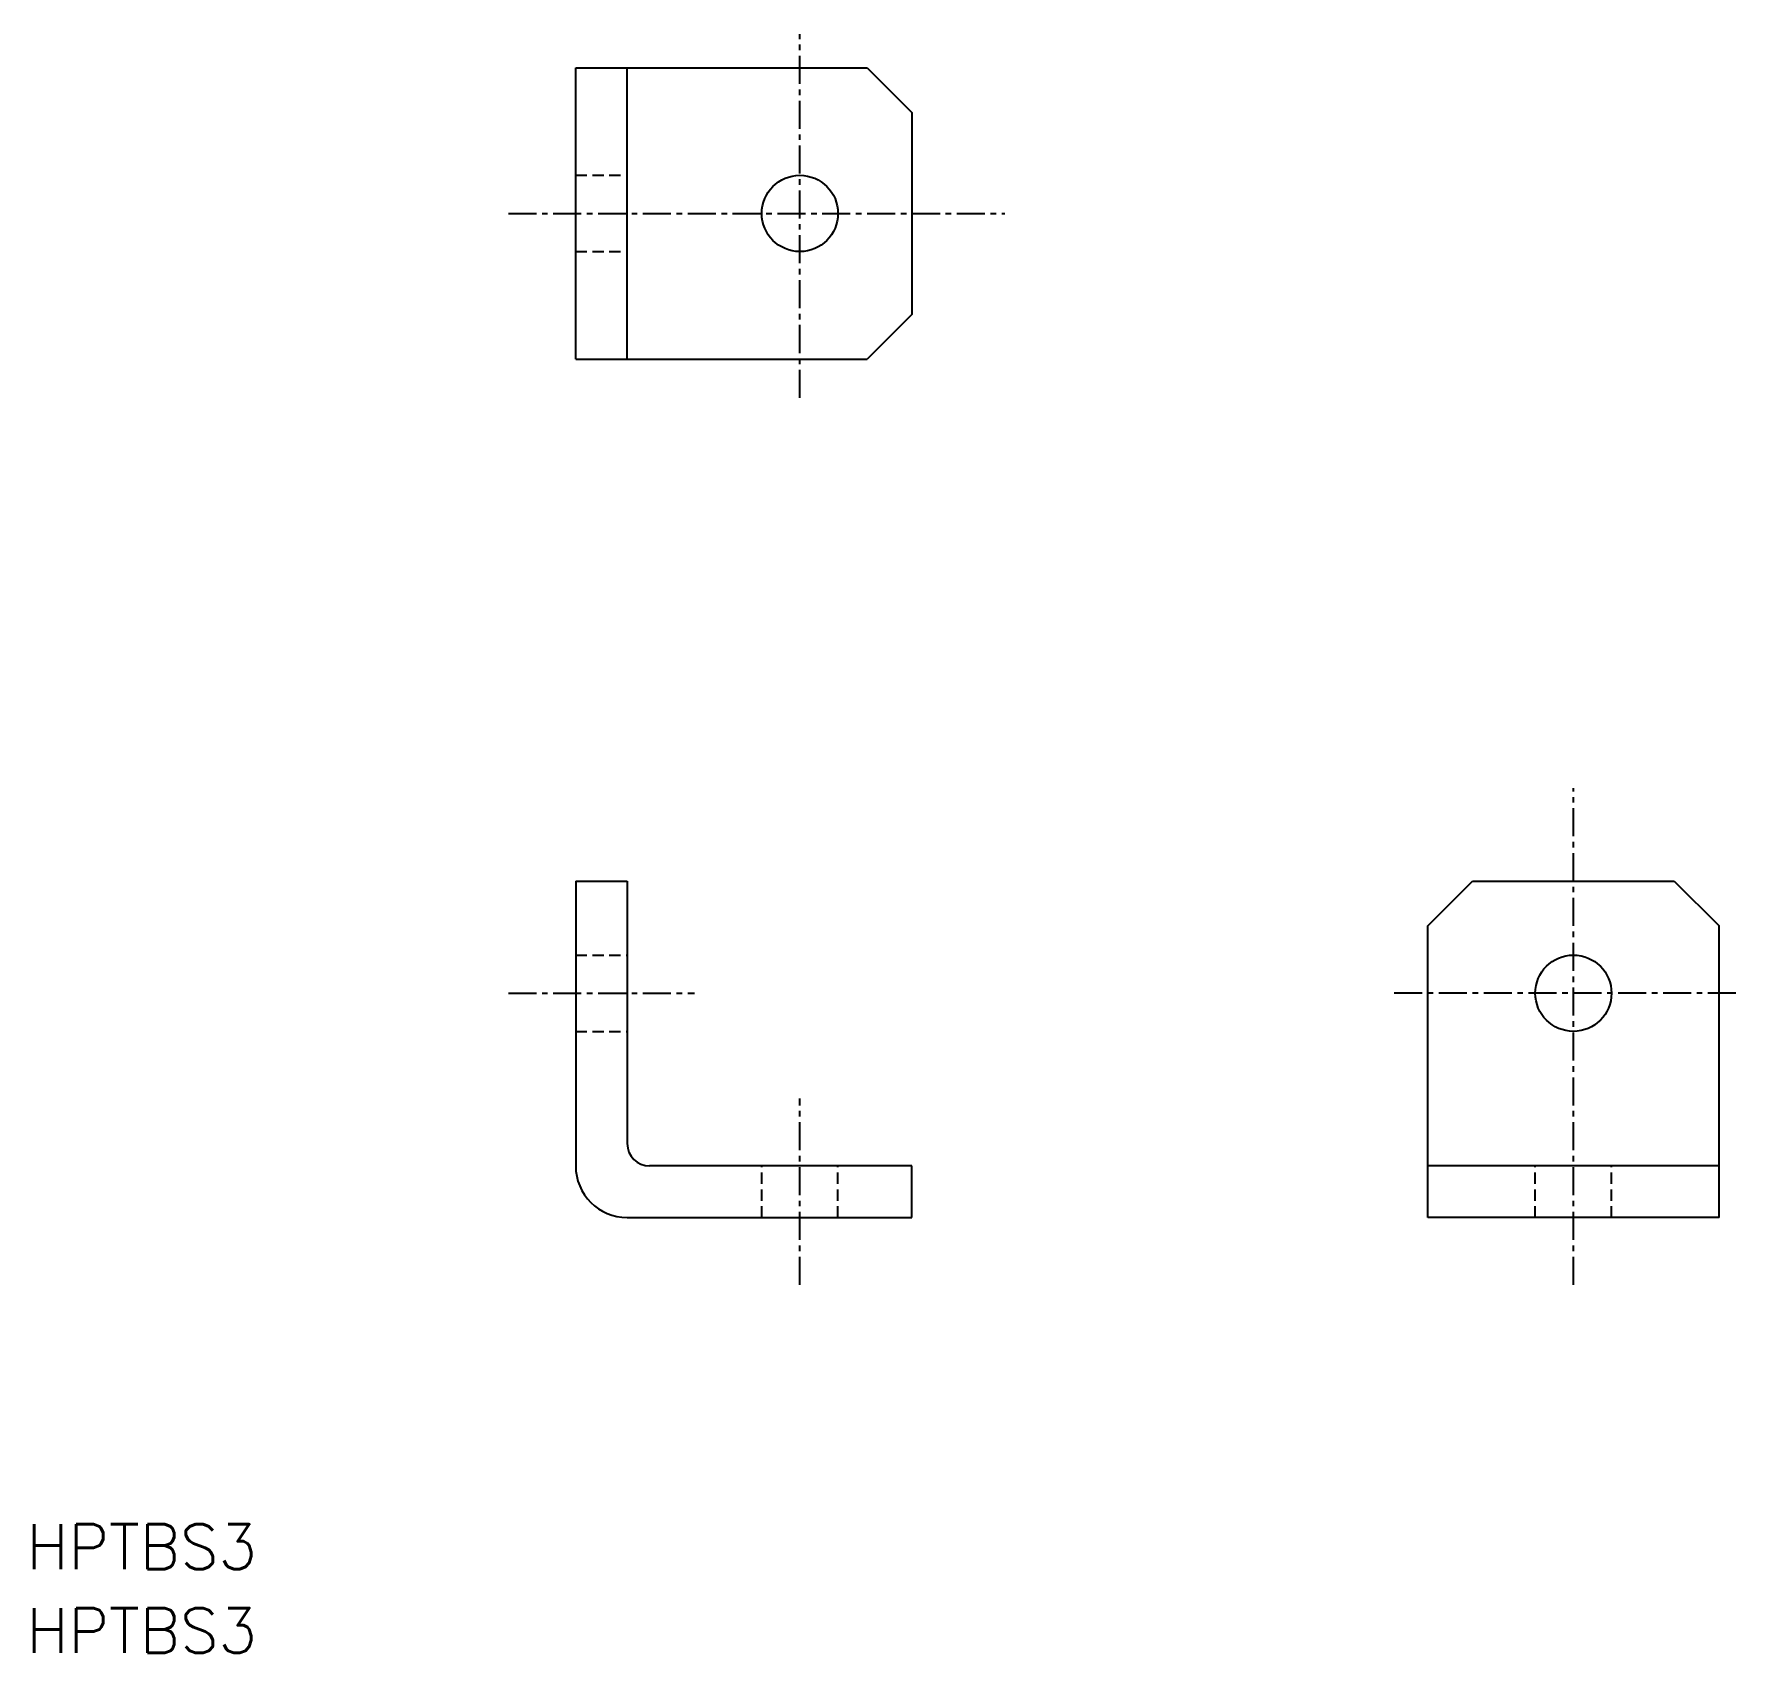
# Model space of a CAD drawing. Extents: x -39.7 to 36.2, y -64.2 to 8.
import ezdxf

# ---------------------------------------------------------------- set-up
doc = ezdxf.new("R2010")
doc.units = 0
doc.linetypes.add('CENTER', pattern=[2, 1.25, -0.25, 0.25, -0.25])
doc.linetypes.add('DASHED', pattern=[0.75, 0.5, -0.25])
doc.layers.get('0').update_dxf_attribs({"linetype": 'CONTINUOUS'})
doc.layers.add('CENTER', color=1, linetype='CENTER')
doc.styles.get("Standard").update_dxf_attribs({"font": 'txt.shx', "bigfont": 'bigfont.shx'})

msp = doc.modelspace()

# ---------------------------------------------------------------- linework, layer by layer
at = {"color": 7, "linetype": 'CONTINUOUS'}
for p, q in [((-15.5, -6.5), (-15.5, 6.5)), ((-15.5, 6.5), (-2.5, 6.5)), ((-13.2, -6.5), (-13.2, 6.5)), ((-2.5, 6.5), (-0.5, 4.5)), ((-0.5, 4.5), (-0.5, -4.5)), ((-0.5, -4.5), (-2.5, -6.5)), ((-15.5, -6.5), (-2.5, -6.5)), ((-15.5, -29.772), (-15.5, -42.472)), ((-15.5, -29.772), (-13.2, -29.772)), ((-13.2, -29.772), (-13.2, -41.472)), ((22.5, -31.772), (24.5, -29.772)), ((24.5, -29.772), (33.5, -29.772)), ((33.5, -29.772), (35.5, -31.772)), ((22.5, -44.772), (22.5, -31.772)), ((35.5, -44.772), (35.5, -31.772)), ((-0.5, -42.472), (-12.2, -42.472)), ((-0.5, -44.772), (-0.5, -42.472)), ((35.5, -42.472), (22.5, -42.472)), ((-13.2, -44.772), (-0.5, -44.772)), ((35.5, -44.772), (22.5, -44.772))]:
    msp.add_line(p, q, dxfattribs=at)
at = {"color": 3, "linetype": 'DASHED'}
for p, q in [((-15.5, 1.7), (-13.2, 1.7)), ((-15.5, -1.7), (-13.2, -1.7)), ((-15.5, -33.072), (-13.2, -33.072)), ((-15.5, -36.472), (-13.2, -36.472)), ((-7.2, -44.772), (-7.2, -42.472)), ((-3.8, -44.772), (-3.8, -42.472)), ((27.3, -44.772), (27.3, -42.472)), ((30.7, -44.772), (30.7, -42.472))]:
    msp.add_line(p, q, dxfattribs=at)
at = {"color": 7, "linetype": 'CONTINUOUS'}
for centre in [(-5.5, 0), (29, -34.772)]:
    msp.add_circle(centre, 1.7, dxfattribs=at)
for centre, radius in [((-12.2, -41.472), 1), ((-13.2, -42.472), 2.3)]:
    msp.add_arc(centre, radius, 180, 270, dxfattribs=at)
at = {"layer": 'CENTER', "color": 1, "linetype": 'CENTER'}
for p, q in [((-5.5, -8.223), (-5.5, 8)), ((-18.5, 0), (3.64, 0)), ((29, -47.772), (29, -25.632)), ((-18.5, -34.772), (-10.2, -34.772)), ((36.25, -34.772), (21, -34.772)), ((-5.5, -47.772), (-5.5, -39.472))]:
    msp.add_line(p, q, dxfattribs=at)

# ---------------------------------------------------------------- texts
for p in [(-40, -60.45), (-40, -64.19)]:
    msp.add_text('HPTBS3', height=2).set_placement(p)

doc.saveas('drawing.dxf')
